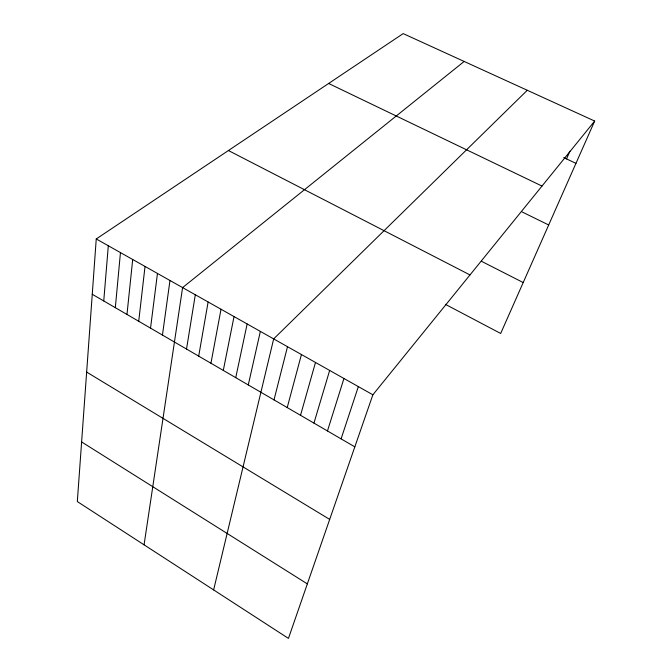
<?xml version="1.0" encoding="UTF-8"?>
<svg xmlns="http://www.w3.org/2000/svg" width="672" height="672" viewBox="0 0 672 672"><rect width="100%" height="100%" fill="white"/><g stroke="black" fill="none" stroke-linecap="round" stroke-linejoin="round"><path stroke-width="1.01" d="M96.247 238.963L77.322 501.564L288.448 638.4L372.876 394.783L594.678 121.052L403.166 33.6L96.247 238.963L372.876 394.783M103.748 300.955L108.31 245.759M115.324 307.684L120.456 252.596M126.974 314.454L132.695 259.493M138.718 321.275L145.034 266.44M150.536 328.146L157.458 273.437M162.448 335.059L169.974 280.493M144.068 544.816L182.591 287.599L464.159 61.454M186.522 349.054L195.308 294.764M198.694 356.126L208.118 301.98M210.949 363.25L221.021 309.246M223.297 370.423L234.032 316.571M235.746 377.656L247.145 323.963M248.279 384.938L260.35 331.405M213.629 589.907L273.672 338.898L527.285 90.275M274.008 399.89L287.498 346.693M287.221 407.568L301.434 354.547M300.527 415.304L315.487 362.46M313.95 423.1L329.658 370.44M327.466 430.954L343.946 378.487M341.09 438.875L358.352 386.602M566.538 158.92L569.873 151.217M594.678 121.052L500.674 333.463L445.368 304.332M563.724 157.592L575.954 163.346M328.625 83.471L541.993 186.06M522.11 211.94L548.688 224.969M481.471 261.29L523.202 282.551M228.413 150.528L469.988 274.932M92.257 294.277L354.824 446.855M86.654 372.086L329.683 519.406M81.623 441.949L307.339 583.884"/></g></svg>
